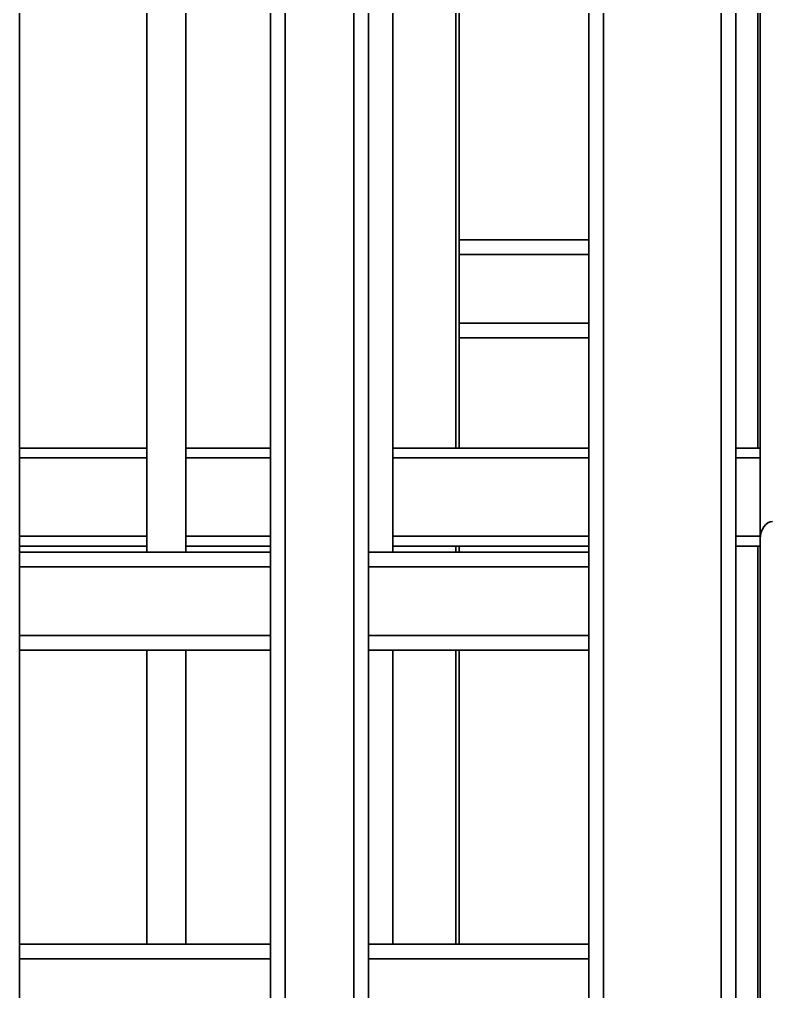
# Model space of a CAD drawing. Header units: millimetres. Extents: x -1052 to 3351, y 0 to 2015.
# Drawn here: x -378.2 to -369.11, y 1715.34 to 1727.08 of the extents above; entities that cross this region are included whole.
import ezdxf

# ---------------------------------------------------------------- set-up
doc = ezdxf.new("R2010")
doc.units = ezdxf.units.MM

msp = doc.modelspace()

# ---------------------------------------------------------------- linework, layer by layer
at = {"color": 7, "linetype": 'Continuous', "lineweight": 35}
for p, q in [((-371.1464, 1700.3826), (-371.1464, 1767.8333)), ((-371.1464, 1700.3826), (-371.1464, 1767.8333)), ((-369.7264, 1700.3826), (-369.7264, 1767.8333)), ((-369.7264, 1700.3826), (-369.7264, 1767.8333)), ((-374.9923, 1700.3826), (-374.9923, 1757.1832)), ((-374.9923, 1700.3826), (-374.9923, 1757.1832)), ((-374.1639, 1700.3826), (-374.1639, 1757.1832)), ((-374.1639, 1700.3826), (-374.1639, 1757.1832)), ((-369.5489, 1700.3826), (-369.5489, 1748.6039)), ((-369.5489, 1700.3826), (-369.5489, 1748.6039)), ((-378.2021, 1720.6474), (-378.2021, 1735.735)), ((-378.2021, 1720.6474), (-378.2021, 1735.735)), ((-375.1698, 1720.6474), (-375.1698, 1735.735)), ((-375.1698, 1720.6474), (-375.1698, 1735.735)), ((-373.9864, 1720.6474), (-373.9864, 1735.735)), ((-373.9864, 1720.6474), (-373.9864, 1735.735)), ((-371.3239, 1720.6474), (-371.3239, 1735.735)), ((-371.3239, 1720.6474), (-371.3239, 1735.735)), ((-376.6637, 1731.6673), (-376.6637, 1720.6474)), ((-376.6637, 1731.6673), (-376.6637, 1720.6474)), ((-376.1904, 1720.6474), (-376.1904, 1731.6673)), ((-376.1904, 1720.6474), (-376.1904, 1731.6673)), ((-373.6906, 1720.6474), (-373.6906, 1731.5194)), ((-373.6906, 1720.6474), (-373.6906, 1731.5194)), ((-369.253, 1720.808), (-369.253, 1729.6704)), ((-369.253, 1720.808), (-369.253, 1729.6704)), ((-372.9323, 1729.5964), (-372.9323, 1721.9047)), ((-372.9323, 1729.5964), (-372.9323, 1721.9047)), ((-372.8918, 1729.5964), (-372.8918, 1721.9047)), ((-372.8918, 1729.5964), (-372.8918, 1721.9047)), ((-369.2826, 1721.9047), (-369.2826, 1729.5964)), ((-369.2826, 1721.9047), (-369.2826, 1729.5964)), ((-371.3239, 1724.4193), (-372.8918, 1724.4193)), ((-371.3239, 1724.4193), (-372.8918, 1724.4193)), ((-371.3239, 1724.2418), (-372.8918, 1724.2418)), ((-371.3239, 1724.2418), (-372.8918, 1724.2418)), ((-371.3239, 1723.4135), (-372.8918, 1723.4135)), ((-371.3239, 1723.4135), (-372.8918, 1723.4135)), ((-371.3239, 1723.236), (-372.8918, 1723.236)), ((-371.3239, 1723.236), (-372.8918, 1723.236)), ((-376.6637, 1721.9047), (-378.2021, 1721.9047)), ((-376.6637, 1721.9047), (-378.2021, 1721.9047)), ((-375.1698, 1721.9047), (-376.1904, 1721.9047)), ((-375.1698, 1721.9047), (-376.1904, 1721.9047)), ((-371.3239, 1721.9047), (-373.6906, 1721.9047)), ((-371.3239, 1721.9047), (-373.6906, 1721.9047)), ((-369.253, 1721.9047), (-369.5489, 1721.9047)), ((-369.253, 1721.9047), (-369.5489, 1721.9047)), ((-376.6637, 1721.7864), (-378.2021, 1721.7864)), ((-376.6637, 1721.7864), (-378.2021, 1721.7864)), ((-375.1698, 1721.7864), (-376.1904, 1721.7864)), ((-375.1698, 1721.7864), (-376.1904, 1721.7864)), ((-371.3239, 1721.7864), (-373.6906, 1721.7864)), ((-371.3239, 1721.7864), (-373.6906, 1721.7864)), ((-369.253, 1721.7864), (-369.5489, 1721.7864)), ((-369.253, 1721.7864), (-369.5489, 1721.7864)), ((-376.6637, 1720.8397), (-378.2021, 1720.8397)), ((-376.6637, 1720.8397), (-378.2021, 1720.8397)), ((-375.1698, 1720.8397), (-376.1904, 1720.8397)), ((-375.1698, 1720.8397), (-376.1904, 1720.8397)), ((-371.3239, 1720.8397), (-373.6906, 1720.8397)), ((-371.3239, 1720.8397), (-373.6906, 1720.8397)), ((-369.253, 1720.8397), (-369.5489, 1720.8397)), ((-369.253, 1720.8397), (-369.5489, 1720.8397)), ((-369.253, 1711.6371), (-369.253, 1720.808)), ((-369.253, 1711.6371), (-369.253, 1720.808)), ((-376.6637, 1720.7213), (-378.2021, 1720.7213)), ((-376.6637, 1720.7213), (-378.2021, 1720.7213)), ((-375.1698, 1720.7213), (-376.1904, 1720.7213)), ((-375.1698, 1720.7213), (-376.1904, 1720.7213)), ((-371.3239, 1720.7213), (-373.6906, 1720.7213)), ((-371.3239, 1720.7213), (-373.6906, 1720.7213)), ((-372.9323, 1720.7213), (-372.9323, 1720.6474)), ((-372.9323, 1720.7213), (-372.9323, 1720.6474)), ((-372.8918, 1720.7213), (-372.8918, 1720.6474)), ((-372.8918, 1720.7213), (-372.8918, 1720.6474)), ((-369.253, 1720.7213), (-369.5489, 1720.7213)), ((-369.253, 1720.7213), (-369.5489, 1720.7213)), ((-369.2826, 1714.8786), (-369.2826, 1720.7213)), ((-369.2826, 1714.8786), (-369.2826, 1720.7213)), ((-375.1698, 1720.6474), (-378.2021, 1720.6474)), ((-378.2021, 1720.6474), (-378.2021, 1720.4699)), ((-375.1698, 1720.6474), (-378.2021, 1720.6474)), ((-378.2021, 1720.6474), (-378.2021, 1720.4699)), ((-375.1698, 1720.4699), (-375.1698, 1720.6474)), ((-375.1698, 1720.4699), (-375.1698, 1720.6474)), ((-371.3239, 1720.6474), (-373.9864, 1720.6474)), ((-373.9864, 1720.6474), (-373.9864, 1720.4699)), ((-371.3239, 1720.6474), (-373.9864, 1720.6474)), ((-373.9864, 1720.6474), (-373.9864, 1720.4699)), ((-371.3239, 1720.4699), (-371.3239, 1720.6474)), ((-371.3239, 1720.4699), (-371.3239, 1720.6474)), ((-375.1698, 1720.4699), (-378.2021, 1720.4699)), ((-378.2021, 1719.6415), (-378.2021, 1720.4699)), ((-375.1698, 1720.4699), (-378.2021, 1720.4699)), ((-378.2021, 1719.6415), (-378.2021, 1720.4699)), ((-375.1698, 1720.4699), (-375.1698, 1719.6415)), ((-375.1698, 1720.4699), (-375.1698, 1719.6415)), ((-371.3239, 1720.4699), (-373.9864, 1720.4699)), ((-373.9864, 1719.6415), (-373.9864, 1720.4699)), ((-371.3239, 1720.4699), (-373.9864, 1720.4699)), ((-373.9864, 1719.6415), (-373.9864, 1720.4699)), ((-371.3239, 1720.4699), (-371.3239, 1719.6415)), ((-371.3239, 1720.4699), (-371.3239, 1719.6415)), ((-375.1698, 1719.6415), (-378.2021, 1719.6415)), ((-378.2021, 1719.6415), (-378.2021, 1719.464)), ((-375.1698, 1719.6415), (-378.2021, 1719.6415)), ((-378.2021, 1719.6415), (-378.2021, 1719.464)), ((-375.1698, 1719.464), (-375.1698, 1719.6415)), ((-375.1698, 1719.464), (-375.1698, 1719.6415)), ((-371.3239, 1719.6415), (-373.9864, 1719.6415)), ((-373.9864, 1719.6415), (-373.9864, 1719.464)), ((-371.3239, 1719.6415), (-373.9864, 1719.6415)), ((-373.9864, 1719.6415), (-373.9864, 1719.464)), ((-371.3239, 1719.464), (-371.3239, 1719.6415)), ((-371.3239, 1719.464), (-371.3239, 1719.6415)), ((-378.2021, 1715.914), (-378.2021, 1719.464)), ((-375.1698, 1719.464), (-378.2021, 1719.464)), ((-378.2021, 1715.914), (-378.2021, 1719.464)), ((-375.1698, 1719.464), (-378.2021, 1719.464)), ((-376.6637, 1719.464), (-376.6637, 1715.914)), ((-376.6637, 1719.464), (-376.6637, 1715.914)), ((-376.1904, 1715.914), (-376.1904, 1719.464)), ((-376.1904, 1715.914), (-376.1904, 1719.464)), ((-375.1698, 1715.914), (-375.1698, 1719.464)), ((-375.1698, 1715.914), (-375.1698, 1719.464)), ((-371.3239, 1719.464), (-373.9864, 1719.464)), ((-373.9864, 1715.914), (-373.9864, 1719.464)), ((-371.3239, 1719.464), (-373.9864, 1719.464)), ((-373.9864, 1715.914), (-373.9864, 1719.464)), ((-373.6906, 1715.914), (-373.6906, 1719.464)), ((-373.6906, 1715.914), (-373.6906, 1719.464)), ((-372.9323, 1719.464), (-372.9323, 1715.914)), ((-372.9323, 1719.464), (-372.9323, 1715.914)), ((-372.8918, 1719.464), (-372.8918, 1715.914)), ((-372.8918, 1719.464), (-372.8918, 1715.914)), ((-371.3239, 1715.914), (-371.3239, 1719.464)), ((-371.3239, 1715.914), (-371.3239, 1719.464)), ((-375.1698, 1715.914), (-378.2021, 1715.914)), ((-378.2021, 1715.7365), (-378.2021, 1715.914)), ((-375.1698, 1715.914), (-378.2021, 1715.914)), ((-378.2021, 1715.7365), (-378.2021, 1715.914)), ((-375.1698, 1715.914), (-375.1698, 1715.7365)), ((-375.1698, 1715.914), (-375.1698, 1715.7365)), ((-371.3239, 1715.914), (-373.9864, 1715.914)), ((-373.9864, 1715.7365), (-373.9864, 1715.914)), ((-371.3239, 1715.914), (-373.9864, 1715.914)), ((-373.9864, 1715.7365), (-373.9864, 1715.914)), ((-371.3239, 1715.7365), (-371.3239, 1715.914)), ((-371.3239, 1715.7365), (-371.3239, 1715.914)), ((-375.1698, 1715.7365), (-378.2021, 1715.7365)), ((-378.2021, 1715.7365), (-378.2021, 1714.9082)), ((-375.1698, 1715.7365), (-378.2021, 1715.7365)), ((-378.2021, 1715.7365), (-378.2021, 1714.9082)), ((-375.1698, 1714.9082), (-375.1698, 1715.7365)), ((-375.1698, 1714.9082), (-375.1698, 1715.7365)), ((-373.9864, 1715.7365), (-373.9864, 1714.9082)), ((-371.3239, 1715.7365), (-373.9864, 1715.7365)), ((-373.9864, 1715.7365), (-373.9864, 1714.9082)), ((-371.3239, 1715.7365), (-373.9864, 1715.7365)), ((-371.3239, 1715.7365), (-371.3239, 1714.9082)), ((-371.3239, 1715.7365), (-371.3239, 1714.9082))]:
    msp.add_line(p, q, dxfattribs=at)
msp.add_ellipse((-369.1051, 1720.808), major_axis=(0, 0.2092), ratio=0.7071068, start_param=0, end_param=1.5707963, dxfattribs=at)
msp.add_ellipse((-369.1051, 1720.808), major_axis=(0, 0.2092), ratio=0.7071068, start_param=0, end_param=1.5707963, dxfattribs=at)

doc.saveas('drawing.dxf')
